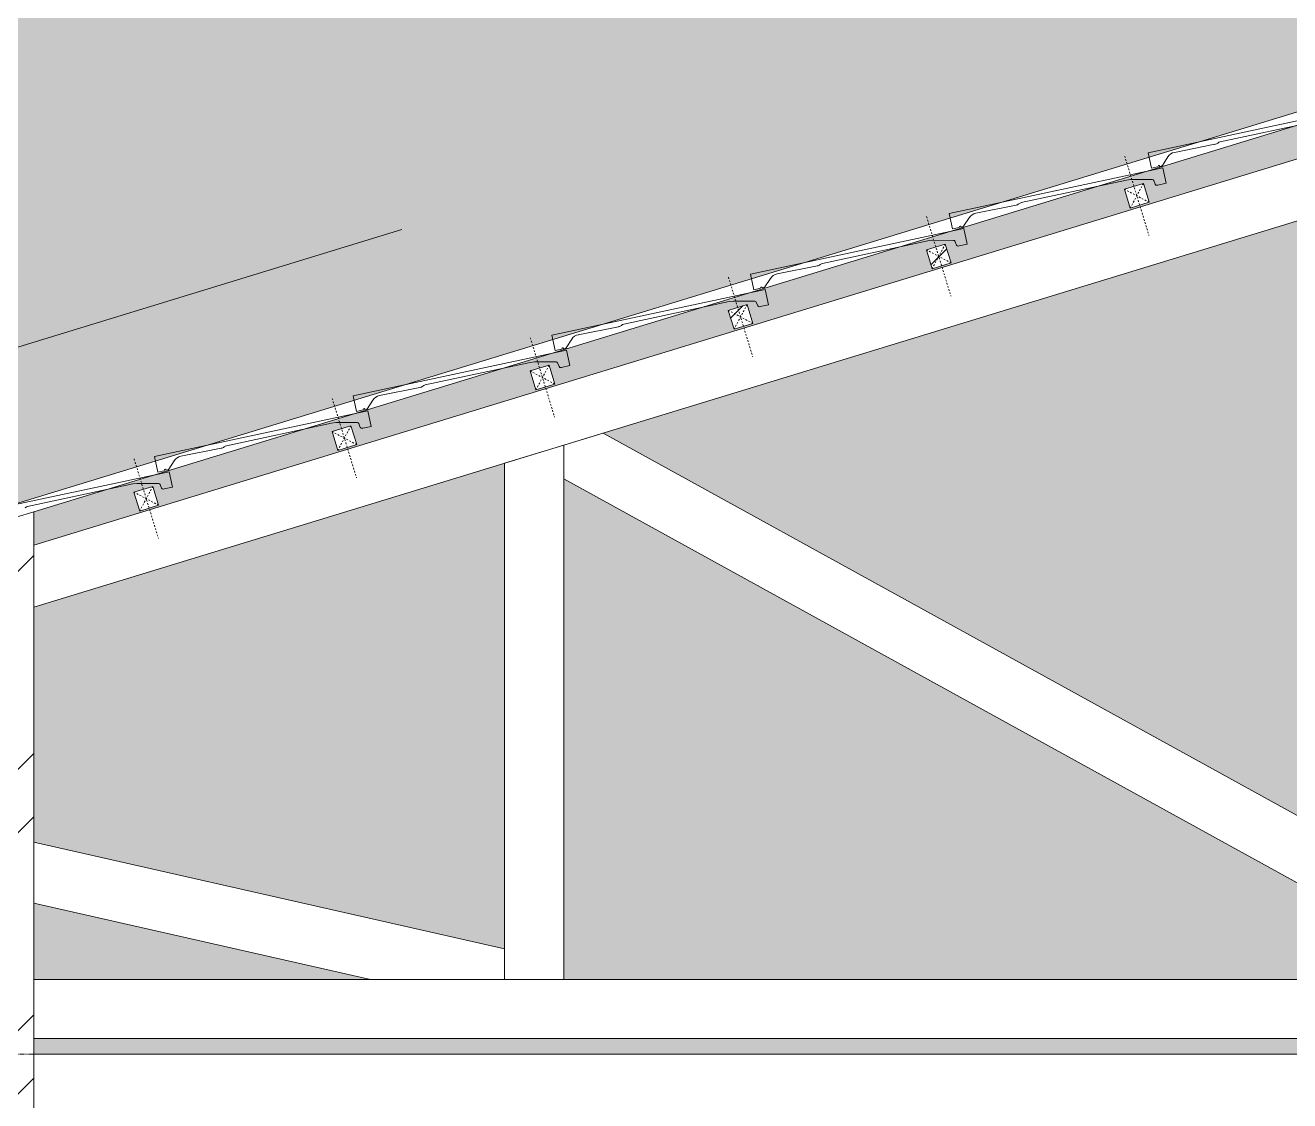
# Model space of a CAD drawing. Header units: millimetres. Extents: x -12186 to 152825, y -4386 to 9463.
# Drawn here: x 99962 to 102395, y 3365 to 5435 of the extents above; entities that cross this region are included whole.
import ezdxf

# ---------------------------------------------------------------- set-up
doc = ezdxf.new("R2010")
doc.units = ezdxf.units.MM
doc.linetypes.add('1000 Dashed', pattern=[2, 1, -1])
doc.linetypes.add('Dash', pattern=[6.35, 3.175, -3.175])
for name, color, linetype, lineweight in [('A-DETL-GENF', 92, 'Continuous', 5), ('A-DETL-GENF-HDLN', 1, 'Dash', 5), ('A-FLOR-LEVL', 51, 'Continuous', 5), ('A-ROOF', 132, 'Continuous', 9), ('A-ROOF-PATT', 132, 'Continuous', 9), ('A-WALL', 113, 'Continuous', 9), ('A-WALL-PATT', 111, 'Continuous', 9), ('G-ANNO-DIMS', 111, 'Continuous', 5), ('S-BEAM', 12, 'Continuous', 5), ('S-FSTN', 2, 'Continuous', 5)]:
    doc.layers.add(name, color=color, linetype=linetype, lineweight=lineweight)
pattern_1 = [(45, (-3547.9, 5504.12), (-141.421, 141.421), [])]

# ---------------------------------------------------------------- blocks, each defined once
blk = doc.blocks.new('Structural Connections 1 - Structural Connections 1-1359859-Section 3')
at = {"layer": 'S-FSTN'}
blk.add_line((-3024.7, 3455), (-7532.7, 3455), dxfattribs=at)
blk = doc.blocks.new('Timber Truss - Timber Truss-1376232-Section 3')
at = {"layer": 'S-BEAM'}
for p, q in [((-7532.7, 4434.5), (-4589.7, 5334.2)), ((-4589.7, 5215), (-7532.7, 4315.3)), ((-6436.7, 4650.3), (-6512.7, 4627.1)), ((-6436.7, 4650.3), (-4646.7, 3664.1)), ((-6512.7, 4627.1), (-6626.7, 4592.3)), ((-6512.7, 4627.1), (-6512.7, 3599)), ((-6512.7, 4627.1), (-6512.7, 4562)), ((-6626.7, 3599), (-6626.7, 4592.3)), ((-4764.8, 3599), (-6512.7, 4562)), ((-7532.7, 3862.7), (-6626.7, 3657.4)), ((-6884.6, 3599), (-7532.7, 3745.8)), ((-6626.7, 3657.4), (-6626.7, 3599)), ((696.2, 3599), (-7532.7, 3599)), ((-6626.7, 3599), (-6884.6, 3599)), ((-6512.7, 3599), (-6626.7, 3599)), ((-7532.7, 3485), (1069, 3485))]:
    blk.add_line(p, q, dxfattribs=at)
blk = doc.blocks.new('Repeating Detail - Timber _38 x 38_-372870-Section 3')
at = {"layer": 'A-DETL-GENF'}
h = blk.add_hatch(dxfattribs=at)
h.set_pattern_fill('FP_136', color=256, style=0, pattern_type=2)
h.set_pattern_definition(pattern_1)
h.paths.add_polyline_path([(-5803.6, 4966.5), (-5767.3, 4977.6), (-5778.4, 5013.9), (-5814.7, 5002.8)])
h = blk.add_hatch(dxfattribs=at)
h.set_pattern_fill('FP_136', color=256, style=0, pattern_type=2)
h.set_pattern_definition(pattern_1)
h.paths.add_polyline_path([(-6185, 4849.9), (-6148.6, 4861), (-6159.7, 4897.4), (-6196.1, 4886.3)])
h = blk.add_hatch(dxfattribs=at)
h.set_pattern_fill('FP_136', color=256, style=0, pattern_type=2)
h.set_pattern_definition(pattern_1)
h.paths.add_polyline_path([(-6566.3, 4733.3), (-6530, 4744.4), (-6541.1, 4780.8), (-6577.4, 4769.7)])
h = blk.add_hatch(dxfattribs=at)
h.set_pattern_fill('FP_136', color=256, style=0, pattern_type=2)
h.set_pattern_definition(pattern_1)
h.paths.add_polyline_path([(-6947.6, 4616.7), (-6911.3, 4627.9), (-6922.4, 4664.2), (-6958.7, 4653.1)])
for p, q in [((-5397.1, 5130.5), (-5433.4, 5119.4)), ((-5433.4, 5119.4), (-5422.3, 5083.1)), ((-5386, 5094.2), (-5397.1, 5130.5)), ((-5422.3, 5083.1), (-5386, 5094.2)), ((-5778.4, 5013.9), (-5814.7, 5002.8)), ((-5767.3, 4977.6), (-5778.4, 5013.9)), ((-5814.7, 5002.8), (-5803.6, 4966.5)), ((-5803.6, 4966.5), (-5767.3, 4977.6)), ((-6159.7, 4897.4), (-6196.1, 4886.3)), ((-6148.6, 4861), (-6159.7, 4897.4)), ((-6196.1, 4886.3), (-6185, 4849.9)), ((-6185, 4849.9), (-6148.6, 4861)), ((-6541.1, 4780.8), (-6577.4, 4769.7)), ((-6530, 4744.4), (-6541.1, 4780.8)), ((-6577.4, 4769.7), (-6566.3, 4733.3)), ((-6566.3, 4733.3), (-6530, 4744.4)), ((-6922.4, 4664.2), (-6958.7, 4653.1)), ((-6958.7, 4653.1), (-6947.6, 4616.7)), ((-6911.3, 4627.9), (-6922.4, 4664.2)), ((-6947.6, 4616.7), (-6911.3, 4627.9)), ((-7303.7, 4547.6), (-7340.1, 4536.5)), ((-7340.1, 4536.5), (-7328.9, 4500.2)), ((-7292.6, 4511.3), (-7303.7, 4547.6)), ((-7328.9, 4500.2), (-7292.6, 4511.3))]:
    blk.add_line(p, q, dxfattribs=at)
at = {"layer": 'A-DETL-GENF-HDLN'}
for p, q in [((-5433.1, 5183.3), (-5386.3, 5030.3)), ((-5386, 5094.2), (-5433.4, 5119.4)), ((-5397.1, 5130.5), (-5422.3, 5083.1)), ((-5814.4, 5066.7), (-5767.6, 4913.7)), ((-5778.4, 5013.9), (-5803.6, 4966.5)), ((-5767.3, 4977.6), (-5814.7, 5002.8)), ((-6195.7, 4950.1), (-6149, 4797.1)), ((-6159.7, 4897.4), (-6185, 4849.9)), ((-6148.6, 4861), (-6196.1, 4886.3)), ((-6577.1, 4833.6), (-6530.3, 4680.5)), ((-6541.1, 4780.8), (-6566.3, 4733.3)), ((-6530, 4744.4), (-6577.4, 4769.7)), ((-6958.4, 4717), (-6911.6, 4564)), ((-6911.3, 4627.9), (-6958.7, 4653.1)), ((-6922.4, 4664.2), (-6947.6, 4616.7)), ((-7339.7, 4600.4), (-7292.9, 4447.4)), ((-7292.6, 4511.3), (-7340.1, 4536.5)), ((-7303.7, 4547.6), (-7328.9, 4500.2))]:
    blk.add_line(p, q, dxfattribs=at)
blk = doc.blocks.new('Repeating Detail - Conc Roof Tile-372879-Section 3')
at = {"layer": 'A-DETL-GENF'}
for p, q in [((-4977.4, 5277.5), (-5388.1, 5189.7)), ((-5047, 5253.9), (-5249.4, 5210.6)), ((-5388.1, 5189.7), (-5381.7, 5159.8)), ((-5337.1, 5190.3), (-5259.6, 5205.8)), ((-5359.9, 5160.6), (-5770.6, 5072.7)), ((-5381.7, 5159.8), (-5369, 5162.6)), ((-5369, 5162.6), (-5381.7, 5159.8)), ((-5369, 5162.6), (-5368.3, 5164.8)), ((-5368.3, 5164.8), (-5369, 5162.6)), ((-5368.3, 5164.8), (-5366.6, 5165.1)), ((-5366.6, 5165.1), (-5368.3, 5164.8)), ((-5366.6, 5165.1), (-5365.1, 5163.4)), ((-5365.1, 5163.4), (-5366.6, 5165.1)), ((-5365.1, 5163.4), (-5362.4, 5164)), ((-5362.4, 5164), (-5365.1, 5163.4)), ((-5350, 5181.6), (-5360.5, 5165.3)), ((-5353.5, 5130.8), (-5359.9, 5160.6)), ((-5429.5, 5137), (-5632, 5093.7)), ((-5429.5, 5137), (-5421.6, 5138.1)), ((-5421.2, 5138.1), (-5429.5, 5137)), ((-5379.9, 5138), (-5421.2, 5138.1)), ((-5377.1, 5136.1), (-5374.2, 5128.9)), ((-5374.2, 5128.9), (-5377.1, 5136.1)), ((-5369.3, 5127.4), (-5370.8, 5127.1)), ((-5353.5, 5130.8), (-5369.3, 5127.4)), ((-5369.3, 5127.4), (-5353.5, 5130.8)), ((-5353.5, 5130.8), (-5369.3, 5127.4)), ((-5719.6, 5073.4), (-5642.1, 5088.8)), ((-5770.6, 5072.7), (-5764.2, 5042.9)), ((-5732.5, 5064.6), (-5743, 5048.3)), ((-5742.4, 5043.6), (-6153.1, 4955.8)), ((-5764.2, 5042.9), (-5751.5, 5045.6)), ((-5751.5, 5045.6), (-5764.2, 5042.9)), ((-5751.5, 5045.6), (-5750.8, 5047.8)), ((-5750.8, 5047.8), (-5751.5, 5045.6)), ((-5750.8, 5047.8), (-5749.2, 5048.2)), ((-5749.2, 5048.2), (-5750.8, 5047.8)), ((-5749.2, 5048.2), (-5747.6, 5046.4)), ((-5747.6, 5046.4), (-5749.2, 5048.2)), ((-5747.6, 5046.4), (-5744.9, 5047)), ((-5744.9, 5047), (-5747.6, 5046.4)), ((-5736.1, 5013.8), (-5742.4, 5043.6)), ((-5812, 5020), (-6014.5, 4976.7)), ((-5812, 5020), (-5804.1, 5021.2)), ((-5803.7, 5021.2), (-5812, 5020)), ((-5762.4, 5021), (-5803.7, 5021.2)), ((-5759.7, 5019.2), (-5756.7, 5011.9)), ((-5756.7, 5011.9), (-5759.7, 5019.2)), ((-5736.1, 5013.8), (-5751.8, 5010.4)), ((-5751.8, 5010.4), (-5736.1, 5013.8)), ((-5736.1, 5013.8), (-5751.8, 5010.4)), ((-5751.8, 5010.4), (-5753.3, 5010.1)), ((-6102.1, 4956.4), (-6024.6, 4971.9)), ((-6153.1, 4955.8), (-6146.8, 4925.9)), ((-6115, 4947.7), (-6125.6, 4931.4)), ((-6125, 4926.7), (-6535.7, 4838.8)), ((-6146.8, 4925.9), (-6134.1, 4928.7)), ((-6134.1, 4928.7), (-6146.8, 4925.9)), ((-6134.1, 4928.7), (-6133.3, 4930.9)), ((-6133.3, 4930.9), (-6134.1, 4928.7)), ((-6133.3, 4930.9), (-6131.7, 4931.2)), ((-6131.7, 4931.2), (-6133.3, 4930.9)), ((-6131.7, 4931.2), (-6130.1, 4929.5)), ((-6130.1, 4929.5), (-6131.7, 4931.2)), ((-6130.1, 4929.5), (-6127.4, 4930.1)), ((-6127.4, 4930.1), (-6130.1, 4929.5)), ((-6118.6, 4896.9), (-6125, 4926.7)), ((-6194.6, 4903.1), (-6397, 4859.8)), ((-6194.6, 4903.1), (-6186.6, 4904.2)), ((-6186.2, 4904.2), (-6194.6, 4903.1)), ((-6145, 4904.1), (-6186.2, 4904.2)), ((-6142.2, 4902.2), (-6139.3, 4895)), ((-6139.3, 4895), (-6142.2, 4902.2)), ((-6134.4, 4893.5), (-6135.8, 4893.2)), ((-6118.6, 4896.9), (-6134.4, 4893.5)), ((-6134.4, 4893.5), (-6118.6, 4896.9)), ((-6118.6, 4896.9), (-6134.4, 4893.5)), ((-6484.7, 4839.5), (-6407.2, 4854.9)), ((-6535.7, 4838.8), (-6529.3, 4809)), ((-6497.5, 4830.7), (-6508.1, 4814.4)), ((-6507.5, 4809.7), (-6918.2, 4721.9)), ((-6529.3, 4809), (-6516.6, 4811.7)), ((-6516.6, 4811.7), (-6529.3, 4809)), ((-6516.6, 4811.7), (-6515.9, 4813.9)), ((-6515.9, 4813.9), (-6516.6, 4811.7)), ((-6515.9, 4813.9), (-6514.2, 4814.3)), ((-6514.2, 4814.3), (-6515.9, 4813.9)), ((-6514.2, 4814.3), (-6512.7, 4812.5)), ((-6512.7, 4812.5), (-6514.2, 4814.3)), ((-6512.7, 4812.5), (-6510, 4813.1)), ((-6510, 4813.1), (-6512.7, 4812.5)), ((-6501.1, 4779.9), (-6507.5, 4809.7)), ((-6577.1, 4786.2), (-6779.5, 4742.8)), ((-6577.1, 4786.2), (-6569.1, 4787.3)), ((-6568.8, 4787.3), (-6577.1, 4786.2)), ((-6527.5, 4787.1), (-6568.8, 4787.3)), ((-6524.7, 4785.3), (-6521.8, 4778)), ((-6521.8, 4778), (-6524.7, 4785.3)), ((-6516.9, 4776.5), (-6518.4, 4776.2)), ((-6501.1, 4779.9), (-6516.9, 4776.5)), ((-6516.9, 4776.5), (-6501.1, 4779.9)), ((-6501.1, 4779.9), (-6516.9, 4776.5)), ((-6918.2, 4721.9), (-6911.8, 4692)), ((-6867.2, 4722.5), (-6789.7, 4738)), ((-6898.4, 4697), (-6896.7, 4697.3)), ((-6896.7, 4697.3), (-6898.4, 4697)), ((-6896.7, 4697.3), (-6895.2, 4695.6)), ((-6895.2, 4695.6), (-6896.7, 4697.3)), ((-6880, 4713.8), (-6890.6, 4697.5)), ((-6890, 4692.8), (-7300.7, 4604.9)), ((-6911.8, 4692), (-6899.1, 4694.8)), ((-6899.1, 4694.8), (-6911.8, 4692)), ((-6899.1, 4694.8), (-6898.4, 4697)), ((-6898.4, 4697), (-6899.1, 4694.8)), ((-6895.2, 4695.6), (-6892.5, 4696.2)), ((-6892.5, 4696.2), (-6895.2, 4695.6)), ((-6883.6, 4663), (-6890, 4692.8)), ((-6959.6, 4669.2), (-7162, 4625.9)), ((-6959.6, 4669.2), (-6951.7, 4670.3)), ((-6951.3, 4670.3), (-6959.6, 4669.2)), ((-6910, 4670.2), (-6951.3, 4670.3)), ((-6907.2, 4668.3), (-6904.3, 4661.1)), ((-6904.3, 4661.1), (-6907.2, 4668.3)), ((-6899.4, 4659.6), (-6900.9, 4659.3)), ((-6883.6, 4663), (-6899.4, 4659.6)), ((-6899.4, 4659.6), (-6883.6, 4663)), ((-6883.6, 4663), (-6899.4, 4659.6)), ((-7300.7, 4604.9), (-7294.3, 4575.1)), ((-7249.7, 4605.6), (-7172.2, 4621)), ((-7272.5, 4575.8), (-7683.2, 4488)), ((-7294.3, 4575.1), (-7281.6, 4577.8)), ((-7281.6, 4577.8), (-7294.3, 4575.1)), ((-7281.6, 4577.8), (-7280.9, 4580)), ((-7280.9, 4580), (-7281.6, 4577.8)), ((-7280.9, 4580), (-7279.3, 4580.4)), ((-7279.3, 4580.4), (-7280.9, 4580)), ((-7279.3, 4580.4), (-7277.7, 4578.7)), ((-7277.7, 4578.7), (-7279.3, 4580.4)), ((-7277.7, 4578.7), (-7275, 4579.2)), ((-7275, 4579.2), (-7277.7, 4578.7)), ((-7262.6, 4596.8), (-7273.1, 4580.5)), ((-7266.1, 4546), (-7272.5, 4575.8)), ((-7342.1, 4552.3), (-7544.6, 4508.9)), ((-7342.1, 4552.3), (-7334.2, 4553.4)), ((-7333.8, 4553.4), (-7342.1, 4552.3)), ((-7292.5, 4553.2), (-7333.8, 4553.4)), ((-7289.8, 4551.4), (-7286.8, 4544.1)), ((-7286.8, 4544.1), (-7289.8, 4551.4)), ((-7281.9, 4542.6), (-7283.4, 4542.3)), ((-7266.1, 4546), (-7281.9, 4542.6)), ((-7281.9, 4542.6), (-7266.1, 4546)), ((-7266.1, 4546), (-7281.9, 4542.6))]:
    blk.add_line(p, q, dxfattribs=at)
for centre, radius, start, end in [((-5260.7, 5215.7), 10, 276.5757, 312.0411), ((-5247.3, 5200.9), 10, 102.0757, 132.0411), ((-5333.2, 5170.7), 20, 101.2845, 147.0757), ((-5363, 5166.9), 3, 282.0757, 327.0757), ((-5363, 5166.9), 3, 282.0757, 327.0757), ((-5379.9, 5135), 3, 22.0757, 89.8219), ((-5371.4, 5130), 3, 202.0757, 282.0757), ((-5371.4, 5130), 3, 202.0757, 282.0757), ((-5643.3, 5098.8), 10, 276.5757, 312.0411), ((-5629.9, 5083.9), 10, 102.0757, 132.0411), ((-5715.7, 5053.8), 20, 101.2845, 147.0757), ((-5745.6, 5050), 3, 282.0757, 327.0757), ((-5745.6, 5050), 3, 282.0757, 327.0757), ((-5762.4, 5018), 3, 22.0757, 89.8219), ((-5754, 5013), 3, 202.0757, 282.0757), ((-5754, 5013), 3, 202.0757, 282.0757), ((-6025.8, 4981.8), 10, 276.5757, 312.0411), ((-6012.4, 4967), 10, 102.0757, 132.0411), ((-6098.2, 4936.8), 20, 101.2845, 147.0757), ((-6128.1, 4933), 3, 282.0757, 327.0757), ((-6128.1, 4933), 3, 282.0757, 327.0757), ((-6145, 4901.1), 3, 22.0757, 89.8219), ((-6136.5, 4896.1), 3, 202.0757, 282.0757), ((-6136.5, 4896.1), 3, 202.0757, 282.0757), ((-6408.3, 4864.9), 10, 276.5757, 312.0411), ((-6394.9, 4850), 10, 102.0757, 132.0411), ((-6480.7, 4819.9), 20, 101.2845, 147.0757), ((-6510.6, 4816.1), 3, 282.0757, 327.0757), ((-6510.6, 4816.1), 3, 282.0757, 327.0757), ((-6527.5, 4784.1), 3, 22.0757, 89.8219), ((-6519, 4779.1), 3, 202.0757, 282.0757), ((-6519, 4779.1), 3, 202.0757, 282.0757), ((-6863.3, 4702.9), 20, 101.2845, 147.0757), ((-6790.8, 4747.9), 10, 276.5757, 312.0411), ((-6777.4, 4733.1), 10, 102.0757, 132.0411), ((-6893.1, 4699.1), 3, 282.0757, 327.0757), ((-6893.1, 4699.1), 3, 282.0757, 327.0757), ((-6910, 4667.2), 3, 22.0757, 89.8219), ((-6901.5, 4662.2), 3, 202.0757, 282.0757), ((-6901.5, 4662.2), 3, 202.0757, 282.0757), ((-7160, 4616.1), 10, 102.0757, 132.0411), ((-7245.8, 4586), 20, 101.2845, 147.0757), ((-7173.3, 4631), 10, 276.5757, 312.0411), ((-7275.6, 4582.2), 3, 282.0757, 327.0757), ((-7275.6, 4582.2), 3, 282.0757, 327.0757), ((-7292.5, 4550.2), 3, 22.0757, 89.8219), ((-7284, 4545.3), 3, 202.0757, 282.0757), ((-7284, 4545.3), 3, 202.0757, 282.0757), ((-7542.5, 4499.2), 10, 102.0757, 132.0411)]:
    blk.add_arc(centre, radius, start, end, dxfattribs=at)

msp = doc.modelspace()

# ---------------------------------------------------------------- hatches: boundary and pattern name
at = {"layer": 'A-ROOF-PATT', "lineweight": 5}
h = msp.add_hatch(dxfattribs=at)
h.set_pattern_fill('FP_118', color=256, style=0, pattern_type=2)
h.set_pattern_definition([(0, (107510.896, -935.11), (323.85, 44.557), [76.2, -63.5, 88.9, -38.1, -165.1]), (0, (107510.896, -935.11), (323.85, 44.557), [-266.7, 114.3, -50.8]), (0, (107587.096, -933.254), (323.85, 44.557), [63.5, -241.3, 50.8, -76.2]), (0, (107739.496, -937.896), (323.85, 44.557), [38.1, -393.7]), (90, (107510.9, -935.11), (-107.95, 44.557), [42.701, -135.529]), (90, (107587.1, -935.11), (-107.95, 44.557), [41.773, -136.457]), (90, (107650.6, -935.11), (-107.95, 44.557), [38.988, -139.242]), (90, (107739.5, -937.9), (-107.95, 44.557), [42.701, -135.529]), (90, (107777.6, -937.9), (-107.95, 44.557), [42.701, -135.529]), (90, (107891.9, -935.11), (-107.95, 44.557), [40.844, -137.385])])
h.paths.add_polyline_path([(84400.2, 3431.1), (84513.4, 3431.1), (84513.4, 3435.3), (84486.7, 3457.6), (84413.9, 3435.3)])
h.paths.add_polyline_path([(96400.2, 3431.1), (102921.2, 5424.8), (102812.7, 5458), (102809.6, 5456.2), (102808.8, 5443.5), (102789.9, 5444.9), (102761.2, 5428.3), (102761.2, 5402.9), (102746.2, 5402.9), (102746.2, 5429.7), (102781.4, 5450), (101616.4, 5806.2), (92292.5, 5806.2), (92292.5, 5784.4), (84595.5, 3431.1), (96351.2, 3431.1)])
h = msp.add_hatch(dxfattribs=at)
h.set_pattern_fill('FP_116', color=256, style=0, pattern_type=2)
h.set_pattern_definition([(50, (103963, 5504.1), (728.737, -63.756), [76.2, -838.2]), (355, (103963, 5504.1), (-140.97, 764.23), [60.96, -670.56]), (100.451, (104023.7, 5498.8), (587.77, 700.467), [64.76, -712.36]), (46.184, (103963, 5707.3), (1084.32, -168.17), [114.3, -1257.3]), (96.636, (104053.3, 5693.3), (949.61, 989.71), [97.14, -1068.54]), (351.184, (103963, 5707.3), (949.62, 989.7), [91.44, -1005.84]), (21, (104064.6, 5656.5), (606.46, -409.06), [76.2, -838.2]), (326, (104064.6, 5656.5), (247.21, 736.75), [60.96, -670.56]), (71.451, (104115.1, 5622.4), (853.67, 327.685), [64.76, -712.36]), (37.5, (103963, 5504.12), (12.355, 338.22), [33.528, -628.904, 33.528, -647.192, -673.1]), (37.5, (103963, 5504.12), (12.355, 338.22), [-1343.152, 33.528, -639.572]), (7.5, (103963, 5504.12), (267.279, 400.722), [33.528, -354.584, 33.528, -613.664, -256.54]), (7.5, (103963, 5504.12), (267.279, 400.722), [-1035.304, 33.528, -223.012]), (327.5, (103736.42, 5504.12), (542.363, -22.915), [33.528, -220.472, 33.528, -1810.512]), (327.5, (103736.42, 5504.12), (542.363, -22.915), [-287.528, -758.952, 33.528, -1018.032]), (317.5, (103634.8, 5504.1), (592.517, 101.707), [33.528, -296.672, 33.528, -492.76, -746.76]), (317.5, (103634.8, 5504.1), (592.517, 101.707), [-856.49, 33.53, -713.23])])
h.paths.add_polyline_path([(109442.2, 3405), (109442.2, 3431.1), (102921.2, 5424.8), (96400.2, 3431.1), (96400.2, 3405), (96454.8, 3421.7), (96450.7, 3435), (96498.5, 3449.6), (96502.6, 3436.3), (102921.2, 5398.7), (109380.2, 3424)])
h = msp.add_hatch(dxfattribs=at)
h.set_pattern_fill('FP_117', color=256, style=0, pattern_type=2)
h.set_pattern_definition([(0, (107510.896, 12121.657), (323.85, 44.557), [76.2, -63.5, 88.9, -38.1, -165.1]), (0, (107510.896, 12121.657), (323.85, 44.557), [-266.7, 114.3, -50.8]), (0, (107587.096, 12123.513), (323.85, 44.557), [63.5, -241.3, 50.8, -76.2]), (0, (107739.496, 12118.87), (323.85, 44.557), [38.1, -393.7]), (90, (107510.9, 12121.66), (-107.95, 44.557), [42.701, -135.529]), (90, (107587.1, 12121.66), (-107.95, 44.557), [41.773, -136.457]), (90, (107650.6, 12121.66), (-107.95, 44.557), [38.988, -139.242]), (90, (107739.5, 12118.87), (-107.95, 44.557), [42.701, -135.529]), (90, (107777.6, 12118.87), (-107.95, 44.557), [42.701, -135.529]), (90, (107891.9, 12121.66), (-107.95, 44.557), [40.844, -137.385])])
h.paths.add_polyline_path([(109417.2, 3405), (109442.2, 3405), (109412.2, 3414.2), (109412.2, 3405)])
h.paths.add_polyline_path([(108808.9, 3415), (108579.9, 3485), (108392.2, 3485), (108392.2, 3455), (108444.7, 3455), (108444.7, 3415), (108504.5, 3415)])
h.paths.add_polyline_path([(109380.2, 3415), (109409.5, 3415), (108392.2, 3726), (108392.2, 3661.6), (109198.8, 3415)])
h.paths.add_polyline_path([(109092.4, 3450.9), (109056.1, 3462), (109067.2, 3498.4), (109103.5, 3487.3)])
h.paths.add_polyline_path([(102978.2, 3455), (104486.2, 3455), (104486.2, 3485), (99978.2, 3485), (99978.2, 3455), (102864.2, 3455)])
h.paths.add_polyline_path([(108711.1, 3567.5), (108674.8, 3578.6), (108685.9, 3614.9), (108722.2, 3603.8)])
h.paths.add_polyline_path([(99978.2, 3599), (100623.1, 3599.7), (99978.2, 3745.8), (99978.2, 3718)])
h.paths.add_polyline_path([(101074.2, 3599), (102746.1, 3599), (100998.2, 4562), (100998.2, 3599)])
h.paths.add_polyline_path([(104126, 3599), (104486.2, 3599), (104486.2, 3959.6), (104844.2, 3959.6), (104844.2, 4562), (103096.3, 3599), (103250.3, 3599)])
h.paths.add_polyline_path([(100884.2, 3657.4), (100884.2, 4592.3), (99978.2, 4315.3), (99978.2, 3862.7), (100626.3, 3715.9)])
h.paths.add_polyline_path([(102864.2, 3664.1), (102864.2, 5197.6), (101074.2, 4650.3), (102746.1, 3729.2)])
h.paths.add_polyline_path([(102978.2, 3664.1), (104768.3, 4650.3), (102978.2, 5197.6), (102978.2, 4436.7)])
h.paths.add_polyline_path([(104958.2, 3959.6), (106072.2, 3959.6), (106072.2, 4251.7), (104958.2, 4592.3), (104958.2, 4055.3)])
h.paths.add_polyline_path([(106072.2, 4370.9), (106072.2, 4435.3), (102921.2, 5398.7), (99978.2, 4498.9), (99978.2, 4434.5), (102921.2, 5334.2), (106052.9, 4376.8)])
h.paths.add_polyline_path([(106041.8, 4383.6), (106005.5, 4394.7), (106016.6, 4431), (106052.9, 4419.9)])
h.paths.add_polyline_path([(105660.5, 4500.2), (105624.2, 4511.3), (105635.3, 4547.6), (105671.6, 4536.5)])
h.paths.add_polyline_path([(100182, 4500.2), (100170.8, 4536.5), (100207.2, 4547.6), (100218.3, 4511.3)])
h.paths.add_polyline_path([(105279.2, 4616.7), (105242.8, 4627.9), (105253.9, 4664.2), (105290.3, 4653.1)])
h.paths.add_polyline_path([(100563.3, 4616.7), (100552.2, 4653.1), (100588.5, 4664.2), (100599.6, 4627.9)])
h.paths.add_polyline_path([(104897.8, 4733.3), (104861.5, 4744.4), (104872.6, 4780.8), (104909, 4769.7)])
h.paths.add_polyline_path([(100944.6, 4733.3), (100933.5, 4769.7), (100969.8, 4780.8), (100980.9, 4744.4)])
h.paths.add_polyline_path([(104516.5, 4849.9), (104480.2, 4861), (104491.3, 4897.4), (104527.6, 4886.3)])
h.paths.add_polyline_path([(101325.9, 4849.9), (101314.8, 4886.3), (101351.2, 4897.4), (101362.3, 4861)])
h.paths.add_polyline_path([(104135.2, 4966.5), (104098.9, 4977.6), (104110, 5013.9), (104146.3, 5002.8)])
h.paths.add_polyline_path([(101707.3, 4966.5), (101696.1, 5002.8), (101732.5, 5013.9), (101743.6, 4977.6)])
h.paths.add_polyline_path([(103753.9, 5083.1), (103717.5, 5094.2), (103728.6, 5130.5), (103765, 5119.4)])
h.paths.add_polyline_path([(102088.6, 5083.1), (102077.5, 5119.4), (102113.8, 5130.5), (102124.9, 5094.2)])
h.paths.add_polyline_path([(103372.5, 5199.7), (103336.2, 5210.8), (103347.3, 5247.1), (103383.6, 5236)])
h.paths.add_polyline_path([(102469.9, 5199.7), (102458.8, 5236), (102495.3, 5246.4), (102506.3, 5210.8)])
h.paths.add_polyline_path([(102991.2, 5316.2), (102954.9, 5327.4), (102966, 5363.7), (103002.3, 5352.6), (102996.7, 5334.2)])
h.paths.add_polyline_path([(102851.2, 5316.2), (102840.1, 5352.6), (102876.5, 5363.7), (102887.6, 5327.4), (102864.2, 5320.2)])
at = {"layer": 'A-WALL-PATT', "lineweight": 5}
h = msp.add_hatch(dxfattribs=at)
h.set_pattern_fill('FP_115', color=256, style=0, pattern_type=2)
h.set_pattern_definition([(45, (103963, 5504.12), (-251.447, 251.447), []), (45, (103963, 5885.12), (-251.447, 251.447), [])])
h.paths.add_polyline_path([(99978.2, -552.5), (99978.2, 1480), (99868.2, 1480), (99868.2, -552.5), (99966.4, -552.5)])
h.paths.add_polyline_path([(99916.5, 915.2), (99910.1, 915.2), (99910.1, 1054.9), (99916.5, 1054.9), (99916.5, 933.1)])
h.paths.add_polyline_path([(99868.2, 2380), (99978.2, 2380), (99978.2, 4498.9), (99868.2, 4465.3), (99868.2, 2460.3)])

# ---------------------------------------------------------------- linework, layer by layer
at = {"layer": 'A-FLOR-LEVL', "linetype": '1000 Dashed'}
msp.add_line((81425.9, 3455), (113295, 3455), dxfattribs=at)
at = {"layer": 'A-ROOF'}
for p, q in [((102921.2, 5424.8), (96400.2, 3431.1)), ((99978.2, 4498.9), (102921.2, 5398.7))]:
    msp.add_line(p, q, dxfattribs=at)
at = {"layer": 'A-WALL'}
msp.add_line((99978.2, 4498.9), (99708.2, 4416.4), dxfattribs=at)
at = {"layer": 'A-WALL', "lineweight": 18}
msp.add_line((99978.2, 2380), (99978.2, 4498.9), dxfattribs=at)
at = {"layer": 'G-ANNO-DIMS'}
msp.add_line((100686.4, 5041.8), (98295.6, 4310.9), dxfattribs=at)

# ---------------------------------------------------------------- block references
at = {"layer": 'A-DETL-GENF'}
for name in ['Repeating Detail - Timber _38 x 38_-372870-Section 3', 'Repeating Detail - Conc Roof Tile-372879-Section 3']:
    msp.add_blockref(name, (107510.9, 0), dxfattribs=at)
at = {"layer": 'S-BEAM'}
msp.add_blockref('Timber Truss - Timber Truss-1376232-Section 3', (107510.9, 0), dxfattribs=at)
at = {"layer": 'S-FSTN'}
msp.add_blockref('Structural Connections 1 - Structural Connections 1-1359859-Section 3', (107510.9, 0), dxfattribs=at)

doc.saveas('drawing.dxf')
